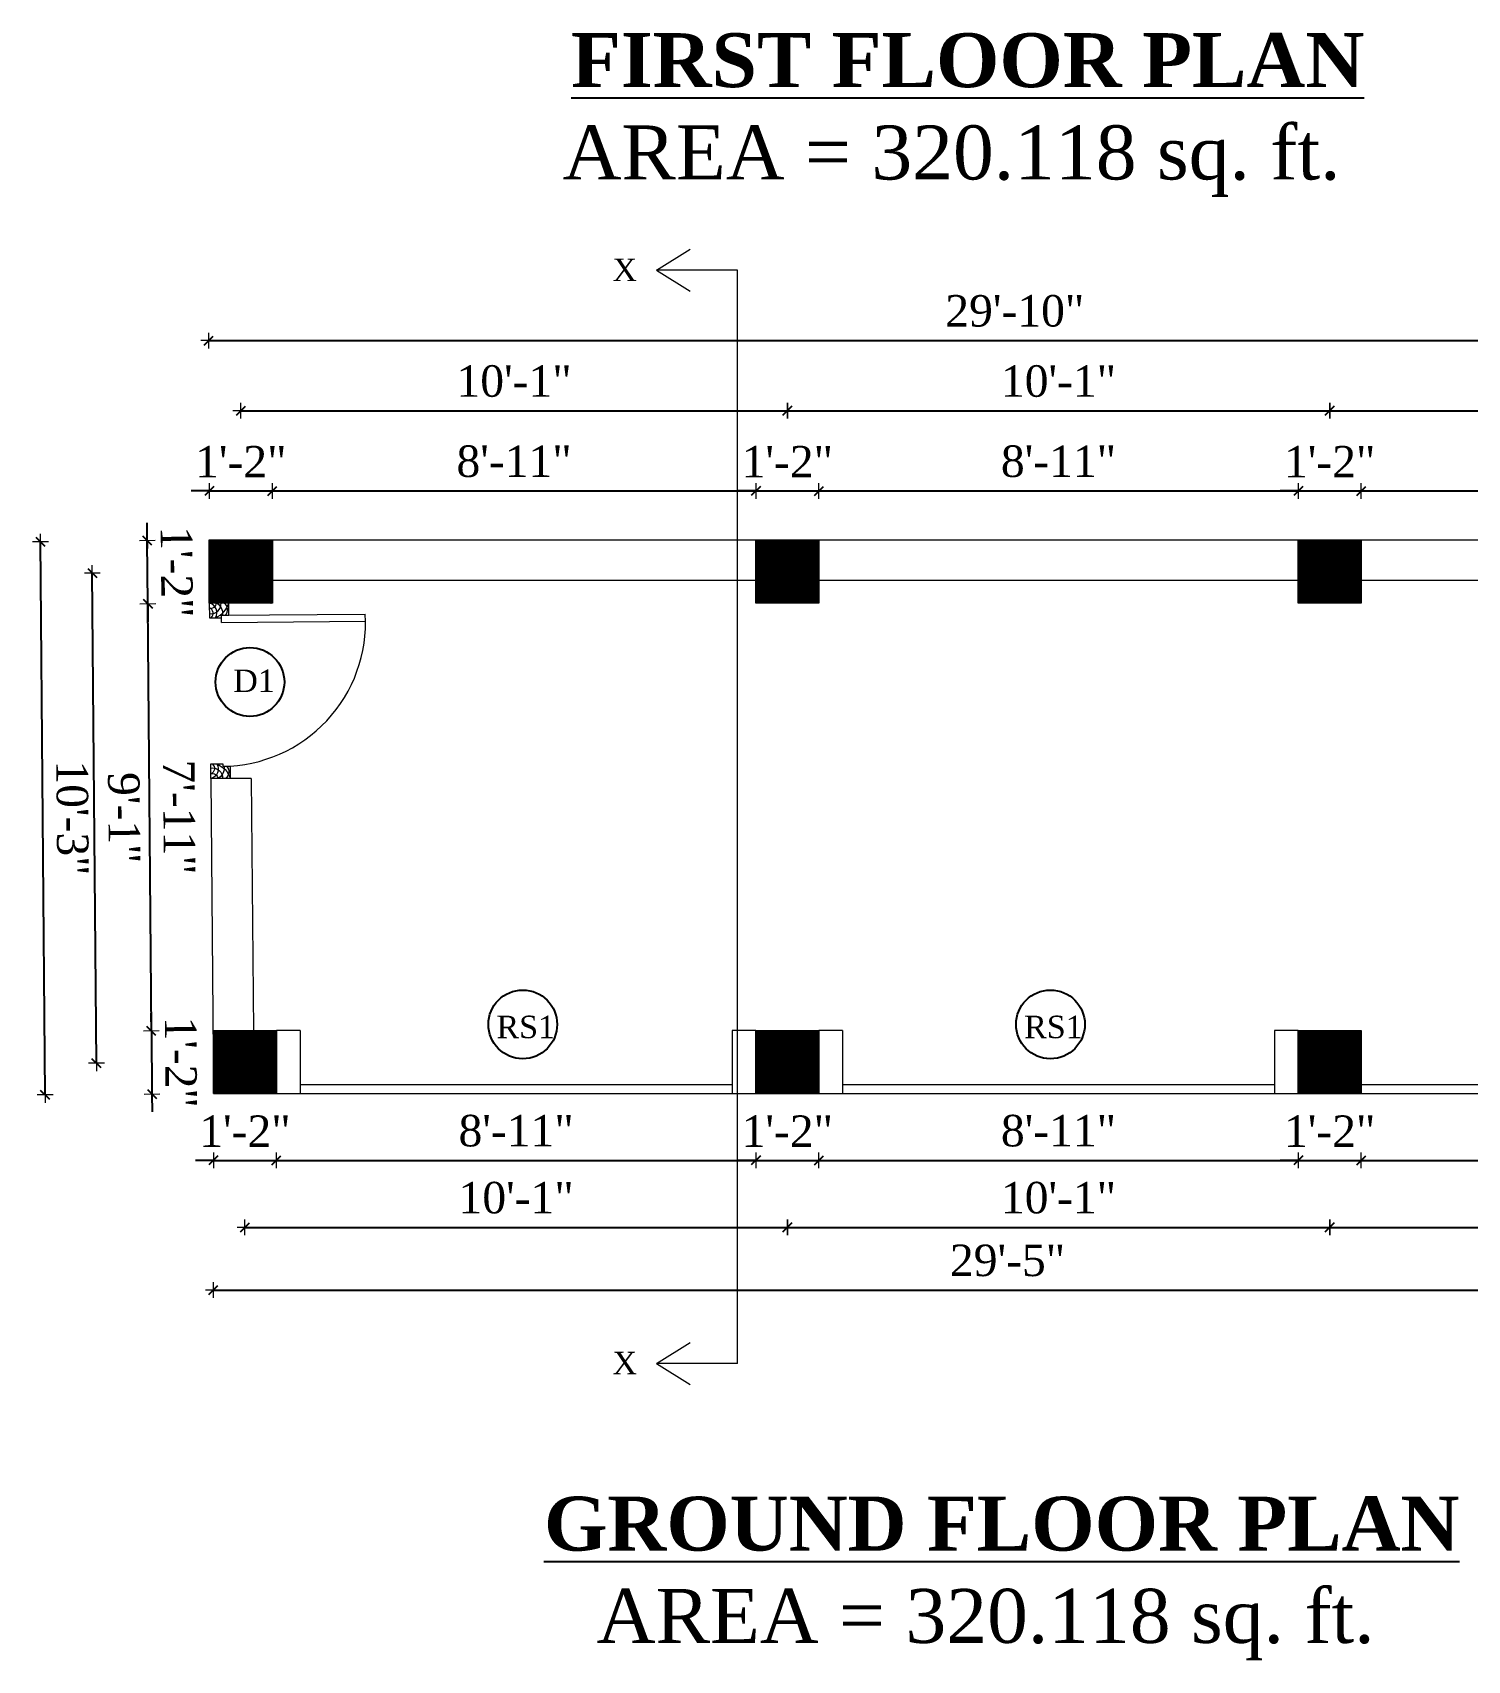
# Model space of a CAD drawing. Header units: inches. Extents: x 20273 to 45441, y -4696 to -1121.
# Drawn here: x 29047.8 to 29366.6, y -3913.6 to -3551.8 of the extents above; entities that cross this region are included whole.
import ezdxf

# ---------------------------------------------------------------- set-up
doc = ezdxf.new("R2010")
doc.units = ezdxf.units.IN
doc.header["$LTSCALE"] = 5
doc.header["$MEASUREMENT"] = 0
for name, color, linetype, lineweight in [('A-WALL', 7, 'Continuous', 9), ('Dimension', 7, 'Continuous', 18), ('DOOR', 62, 'Continuous', 0)]:
    doc.layers.add(name, color=color, linetype=linetype, lineweight=lineweight)
doc.layers.add('dim line', color=7, linetype='Continuous', lineweight=15, true_color=0xfab2b2)
doc.layers.add('TEXT', color=6, linetype='Continuous')
doc.layers.add('WALL', color=7, linetype='Continuous')
doc.styles.add('ordinary', font='times.ttf')
doc.dimstyles.new('Copy of 96', dxfattribs={"dimtxt": 7, "dimasz": 4, "dimexe": 0.5, "dimexo": 0.5, "dimgap": 3, "dimtad": 1, "dimdec": 1, "dimzin": 11, "dimdsep": 46, "dimlunit": 4, "dimtxsty": 'ordinary', "dimblk": 'OBLIQUE', "dimcen": 0.09, "dimse1": 1, "dimse2": 1, "dimclrt": 6, "dimazin": 0, "dimtfac": 1, "dimtdec": 1, "dimtix": 1, "dimtmove": 2, "dimatfit": 3, "dimldrblk": 'leader', "dimfxl": 0.5, "dimfxlon": 1, "dimtolj": 1, "dimtzin": 0, "dimarcsym": 0})
pattern_1 = [(45, (2967.62238, 0), (-0.08838834765, 0.08838834765), [])]

# ---------------------------------------------------------------- blocks, each defined once
blk = doc.blocks.new('A$C27B36B59')
at = {"layer": 'DOOR'}
for p, q in [((0, 4), (0, 0)), ((2.5, 4), (0, 4)), ((2.5, 2.5), (2.5, 4)), ((0, 0), (3, 0)), ((3, 2.5), (2.5, 2.5)), ((3, 0), (3, 2.5))]:
    blk.add_line(p, q, dxfattribs=at)
for centre, radius, start, end in [((-1.4, -0.54), 4.75, 22.1411, 72.838), ((1.34, 2.09), 1.64, 45.138, 144.8948), ((2.21, 0.3), 2.49, 83.3149, 152.658), ((0.13, 0.37), 2.05, 349.4875, 93.6805), ((1.96, -0.47), 2.01, 58.7447, 166.495), ((-0.06, 0.32), 1.13, 343.542, 86.947), ((2.08, -0.4), 1.17, 38.2816, 160.1519)]:
    blk.add_arc(centre, radius, start, end, dxfattribs=at)
blk = doc.blocks.new('D2')
at = {"layer": 'DOOR'}
for p, q in [((74473.95, 24047.59), (74473.95, 24018.09)), ((74473.95, 24047.59), (74475.45, 24047.59)), ((74475.45, 24047.59), (74475.45, 24018.13))]:
    blk.add_line(p, q, dxfattribs=at)
blk.add_arc((74473.95, 24047.59), 29.5, 180, 272.9146, dxfattribs=at)
at = {"layer": 'DOOR', "xscale": -1, "rotation": 180}
blk.add_blockref('A$C27B36B59', (74441.95, 24050.09), dxfattribs=at)
at = {"layer": 'DOOR', "rotation": 180}
blk.add_blockref('A$C27B36B59', (74477.95, 24050.09), dxfattribs=at)
blk = doc.blocks.new('oblique')
at = {"color": 0, "lineweight": -2}
blk.add_line((0.25, 0.25), (-0.25, -0.25), dxfattribs=at)
at = {"layer": 'dim line', "lineweight": 9}
for p, q in [((-0.4375, 0), (0.4375, 0)), ((0, 0.4375), (0, -0.4375))]:
    blk.add_line(p, q, dxfattribs=at)
blk = doc.blocks.new('*D439')
at = {"layer": 'A-WALL', "color": 0, "lineweight": -2, "ltscale": 50, "transparency": 16777216}
for p, q in [((29088.01, -3802.48), (29084.01, -3802.48)), ((29088.01, -3802.48), (29102.01, -3802.48)), ((29102.01, -3802.48), (29106.01, -3802.48))]:
    blk.add_line(p, q, dxfattribs=at)
at = {"layer": 'Defpoints', "color": 0, "ltscale": 50, "transparency": 16777216}
for p in [(29088.01, -3787.6), (29102.01, -3787.6), (29102.01, -3802.48)]:
    blk.add_point(p, dxfattribs=at)
at = {"layer": 'A-WALL', "color": 0, "lineweight": -2, "ltscale": 50, "transparency": 16777216, "xscale": 4, "yscale": 4, "zscale": 4}
blk.add_blockref('oblique', (29088.01, -3802.48), dxfattribs=at)
at = {"layer": 'A-WALL', "color": 0, "lineweight": -2, "ltscale": 50, "transparency": 16777216, "xscale": 4, "yscale": 4, "zscale": 4, "rotation": 180}
blk.add_blockref('oblique', (29102.01, -3802.48), dxfattribs=at)
at = {"layer": 'A-WALL', "color": 6, "ltscale": 50, "transparency": 16777216, "insert": (29095.01, -3795.98), "char_height": 7, "attachment_point": 5, "style": 'ordinary'}
blk.add_mtext('\\A1;1\'-2"', dxfattribs=at)
blk = doc.blocks.new('_OBLIQUE')
at = {"color": 0, "linetype": 'ByBlock'}
blk.add_line((-0.5, -0.5), (0.5, 0.5), dxfattribs=at)
blk = doc.blocks.new('leader')
at = {"layer": 'Dimension'}
for p, q in [((0, -4.328), (0, 4.328)), ((-4.424, 0), (4.424, 0))]:
    blk.add_line(p, q, dxfattribs=at)
blk = doc.blocks.new('*D440')
at = {"layer": 'A-WALL', "color": 0, "lineweight": -2, "ltscale": 5, "transparency": 16777216}
blk.add_line((29102.01, -3802.48), (29208.51, -3802.48), dxfattribs=at)
at = {"layer": 'Defpoints', "color": 0, "ltscale": 5, "transparency": 16777216}
for p in [(29102.01, -3787.6), (29208.51, -3787.6), (29208.51, -3802.48)]:
    blk.add_point(p, dxfattribs=at)
at = {"layer": 'A-WALL', "color": 0, "lineweight": -2, "ltscale": 5, "transparency": 16777216, "xscale": 4, "yscale": 4, "zscale": 4, "rotation": 180}
blk.add_blockref('oblique', (29102.01, -3802.48), dxfattribs=at)
at = {"layer": 'A-WALL', "color": 0, "lineweight": -2, "ltscale": 5, "transparency": 16777216, "xscale": 4, "yscale": 4, "zscale": 4}
blk.add_blockref('oblique', (29208.51, -3802.48), dxfattribs=at)
at = {"layer": 'A-WALL', "color": 6, "ltscale": 5, "transparency": 16777216, "insert": (29155.26, -3795.92), "char_height": 7, "attachment_point": 5, "style": 'ordinary'}
blk.add_mtext('\\A1;8\'-11"', dxfattribs=at)
blk = doc.blocks.new('*D441')
at = {"layer": 'A-WALL', "color": 0, "lineweight": -2, "ltscale": 5, "transparency": 16777216}
for p, q in [((29208.51, -3802.48), (29204.51, -3802.48)), ((29208.51, -3802.48), (29222.51, -3802.48)), ((29222.51, -3802.48), (29226.51, -3802.48))]:
    blk.add_line(p, q, dxfattribs=at)
at = {"layer": 'Defpoints', "color": 0, "ltscale": 5, "transparency": 16777216}
for p in [(29208.51, -3787.6), (29222.51, -3787.6), (29222.51, -3802.48)]:
    blk.add_point(p, dxfattribs=at)
at = {"layer": 'A-WALL', "color": 0, "lineweight": -2, "ltscale": 5, "transparency": 16777216, "xscale": 4, "yscale": 4, "zscale": 4}
blk.add_blockref('oblique', (29208.51, -3802.48), dxfattribs=at)
at = {"layer": 'A-WALL', "color": 0, "lineweight": -2, "ltscale": 5, "transparency": 16777216, "xscale": 4, "yscale": 4, "zscale": 4, "rotation": 180}
blk.add_blockref('oblique', (29222.51, -3802.48), dxfattribs=at)
at = {"layer": 'A-WALL', "color": 6, "ltscale": 5, "transparency": 16777216, "insert": (29215.51, -3795.98), "char_height": 7, "attachment_point": 5, "style": 'ordinary'}
blk.add_mtext('\\A1;1\'-2"', dxfattribs=at)
blk = doc.blocks.new('*D442')
at = {"layer": 'A-WALL', "color": 0, "lineweight": -2, "ltscale": 5, "transparency": 16777216}
blk.add_line((29222.51, -3802.48), (29329.01, -3802.48), dxfattribs=at)
at = {"layer": 'Defpoints', "color": 0, "ltscale": 5, "transparency": 16777216}
for p in [(29222.51, -3787.6), (29329.01, -3787.6), (29329.01, -3802.48)]:
    blk.add_point(p, dxfattribs=at)
at = {"layer": 'A-WALL', "color": 0, "lineweight": -2, "ltscale": 5, "transparency": 16777216, "xscale": 4, "yscale": 4, "zscale": 4, "rotation": 180}
blk.add_blockref('oblique', (29222.51, -3802.48), dxfattribs=at)
at = {"layer": 'A-WALL', "color": 0, "lineweight": -2, "ltscale": 5, "transparency": 16777216, "xscale": 4, "yscale": 4, "zscale": 4}
blk.add_blockref('oblique', (29329.01, -3802.48), dxfattribs=at)
at = {"layer": 'A-WALL', "color": 6, "ltscale": 5, "transparency": 16777216, "insert": (29275.76, -3795.92), "char_height": 7, "attachment_point": 5, "style": 'ordinary'}
blk.add_mtext('\\A1;8\'-11"', dxfattribs=at)
blk = doc.blocks.new('*D443')
at = {"layer": 'A-WALL', "color": 0, "lineweight": -2, "ltscale": 5, "transparency": 16777216}
for p, q in [((29329.01, -3802.48), (29325.01, -3802.48)), ((29329.01, -3802.48), (29343.01, -3802.48)), ((29343.01, -3802.48), (29347.01, -3802.48))]:
    blk.add_line(p, q, dxfattribs=at)
at = {"layer": 'Defpoints', "color": 0, "ltscale": 5, "transparency": 16777216}
for p in [(29329.01, -3787.6), (29343.01, -3787.6), (29343.01, -3802.48)]:
    blk.add_point(p, dxfattribs=at)
at = {"layer": 'A-WALL', "color": 0, "lineweight": -2, "ltscale": 5, "transparency": 16777216, "xscale": 4, "yscale": 4, "zscale": 4}
blk.add_blockref('oblique', (29329.01, -3802.48), dxfattribs=at)
at = {"layer": 'A-WALL', "color": 0, "lineweight": -2, "ltscale": 5, "transparency": 16777216, "xscale": 4, "yscale": 4, "zscale": 4, "rotation": 180}
blk.add_blockref('oblique', (29343.01, -3802.48), dxfattribs=at)
at = {"layer": 'A-WALL', "color": 6, "ltscale": 5, "transparency": 16777216, "insert": (29336.01, -3795.98), "char_height": 7, "attachment_point": 5, "style": 'ordinary'}
blk.add_mtext('\\A1;1\'-2"', dxfattribs=at)
blk = doc.blocks.new('*D444')
at = {"layer": 'A-WALL', "color": 0, "lineweight": -2, "ltscale": 5, "transparency": 16777216}
blk.add_line((29343.01, -3802.48), (29426.88, -3802.48), dxfattribs=at)
at = {"layer": 'Defpoints', "color": 0, "ltscale": 5, "transparency": 16777216}
for p in [(29343.01, -3787.6), (29426.88, -3787.6), (29426.88, -3802.48)]:
    blk.add_point(p, dxfattribs=at)
at = {"layer": 'A-WALL', "color": 0, "lineweight": -2, "ltscale": 5, "transparency": 16777216, "xscale": 4, "yscale": 4, "zscale": 4, "rotation": 180}
blk.add_blockref('oblique', (29343.01, -3802.48), dxfattribs=at)
at = {"layer": 'A-WALL', "color": 0, "lineweight": -2, "ltscale": 5, "transparency": 16777216, "xscale": 4, "yscale": 4, "zscale": 4}
blk.add_blockref('oblique', (29426.88, -3802.48), dxfattribs=at)
at = {"layer": 'A-WALL', "color": 6, "ltscale": 5, "transparency": 16777216, "insert": (29384.94, -3795.91), "char_height": 7, "attachment_point": 5, "style": 'ordinary'}
blk.add_mtext('\\A1;7\'-0"', dxfattribs=at)
blk = doc.blocks.new('*D446')
at = {"layer": 'A-WALL', "color": 0, "lineweight": -2, "ltscale": 5, "transparency": 16777216}
blk.add_line((29095.01, -3817.37), (29215.51, -3817.37), dxfattribs=at)
at = {"layer": 'Defpoints', "color": 0, "ltscale": 5, "transparency": 16777216}
for p in [(29095.01, -3780.6), (29215.51, -3780.6), (29215.51, -3817.37)]:
    blk.add_point(p, dxfattribs=at)
at = {"layer": 'A-WALL', "color": 0, "lineweight": -2, "ltscale": 5, "transparency": 16777216, "xscale": 4, "yscale": 4, "zscale": 4, "rotation": 180}
blk.add_blockref('oblique', (29095.01, -3817.37), dxfattribs=at)
at = {"layer": 'A-WALL', "color": 0, "lineweight": -2, "ltscale": 5, "transparency": 16777216, "xscale": 4, "yscale": 4, "zscale": 4}
blk.add_blockref('oblique', (29215.51, -3817.37), dxfattribs=at)
at = {"layer": 'A-WALL', "color": 6, "ltscale": 5, "transparency": 16777216, "insert": (29155.26, -3810.81), "char_height": 7, "attachment_point": 5, "style": 'ordinary'}
blk.add_mtext('\\A1;10\'-1"', dxfattribs=at)
blk = doc.blocks.new('*D447')
at = {"layer": 'A-WALL', "color": 0, "lineweight": -2, "ltscale": 5, "transparency": 16777216}
blk.add_line((29215.51, -3817.37), (29336.01, -3817.37), dxfattribs=at)
at = {"layer": 'Defpoints', "color": 0, "ltscale": 5, "transparency": 16777216}
for p in [(29215.51, -3780.6), (29336.01, -3780.6), (29336.01, -3817.37)]:
    blk.add_point(p, dxfattribs=at)
at = {"layer": 'A-WALL', "color": 0, "lineweight": -2, "ltscale": 5, "transparency": 16777216, "xscale": 4, "yscale": 4, "zscale": 4, "rotation": 180}
blk.add_blockref('oblique', (29215.51, -3817.37), dxfattribs=at)
at = {"layer": 'A-WALL', "color": 0, "lineweight": -2, "ltscale": 5, "transparency": 16777216, "xscale": 4, "yscale": 4, "zscale": 4}
blk.add_blockref('oblique', (29336.01, -3817.37), dxfattribs=at)
at = {"layer": 'A-WALL', "color": 6, "ltscale": 5, "transparency": 16777216, "insert": (29275.76, -3810.81), "char_height": 7, "attachment_point": 5, "style": 'ordinary'}
blk.add_mtext('\\A1;10\'-1"', dxfattribs=at)
blk = doc.blocks.new('*D420')
at = {"layer": 'A-WALL', "color": 0, "lineweight": -2, "ltscale": 5, "transparency": 16777216}
blk.add_line((29336.01, -3817.37), (29433.88, -3817.37), dxfattribs=at)
at = {"layer": 'Defpoints', "color": 0, "ltscale": 5, "transparency": 16777216}
for p in [(29336.01, -3780.6), (29433.88, -3780.6), (29433.88, -3817.37)]:
    blk.add_point(p, dxfattribs=at)
at = {"layer": 'A-WALL', "color": 0, "lineweight": -2, "ltscale": 5, "transparency": 16777216, "xscale": 4, "yscale": 4, "zscale": 4, "rotation": 180}
blk.add_blockref('oblique', (29336.01, -3817.37), dxfattribs=at)
at = {"layer": 'A-WALL', "color": 0, "lineweight": -2, "ltscale": 5, "transparency": 16777216, "xscale": 4, "yscale": 4, "zscale": 4}
blk.add_blockref('oblique', (29433.88, -3817.37), dxfattribs=at)
at = {"layer": 'A-WALL', "color": 6, "ltscale": 5, "transparency": 16777216, "insert": (29384.94, -3810.81), "char_height": 7, "attachment_point": 5, "style": 'ordinary'}
blk.add_mtext('\\A1;8\'-2"', dxfattribs=at)
blk = doc.blocks.new('*D380')
at = {"layer": 'A-WALL', "color": 0, "lineweight": -2, "ltscale": 5, "transparency": 16777216}
blk.add_line((29088.01, -3831.31), (29440.88, -3831.31), dxfattribs=at)
at = {"layer": 'Defpoints', "color": 0, "ltscale": 5, "transparency": 16777216}
for p in [(29088.01, -3787.6), (29440.88, -3787.6), (29440.88, -3831.31)]:
    blk.add_point(p, dxfattribs=at)
at = {"layer": 'A-WALL', "color": 0, "lineweight": -2, "ltscale": 5, "transparency": 16777216, "xscale": 4, "yscale": 4, "zscale": 4, "rotation": 180}
blk.add_blockref('oblique', (29088.01, -3831.31), dxfattribs=at)
at = {"layer": 'A-WALL', "color": 0, "lineweight": -2, "ltscale": 5, "transparency": 16777216, "xscale": 4, "yscale": 4, "zscale": 4}
blk.add_blockref('oblique', (29440.88, -3831.31), dxfattribs=at)
at = {"layer": 'A-WALL', "color": 6, "ltscale": 5, "transparency": 16777216, "insert": (29264.44, -3824.74), "char_height": 7, "attachment_point": 5, "style": 'ordinary'}
blk.add_mtext('\\A1;29\'-5"', dxfattribs=at)
blk = doc.blocks.new('*D381')
at = {"layer": 'A-WALL', "color": 0, "lineweight": -2, "ltscale": 50, "transparency": 16777216}
blk.add_line((29050.61, -3787.92), (29049.57, -3664.93), dxfattribs=at)
at = {"layer": 'Defpoints', "color": 0, "ltscale": 50, "transparency": 16777216}
for p in [(29049.57, -3664.93), (29086.97, -3664.61), (29088.01, -3787.6)]:
    blk.add_point(p, dxfattribs=at)
at = {"layer": 'A-WALL', "color": 0, "lineweight": -2, "ltscale": 50, "transparency": 16777216, "xscale": 4, "yscale": 4, "zscale": 4}
for p, rotation in [((29049.57, -3664.93), 90.48576269129444), ((29050.61, -3787.92), 270.4857626912944)]:
    blk.add_blockref('oblique', p, dxfattribs=dict(at, rotation=rotation))
at = {"layer": 'A-WALL', "color": 6, "ltscale": 50, "transparency": 16777216, "insert": (29056.65, -3726.37), "char_height": 7, "attachment_point": 5, "rotation": 270.4858, "style": 'ordinary'}
blk.add_mtext('\\A1;10\'-3"', dxfattribs=at)
blk = doc.blocks.new('*D421')
at = {"layer": 'A-WALL', "color": 0, "lineweight": -2, "ltscale": 5, "transparency": 16777216}
blk.add_line((29074.23, -3773.72), (29073.43, -3678.73), dxfattribs=at)
at = {"layer": 'Defpoints', "color": 0, "ltscale": 5, "transparency": 16777216}
for p in [(29073.43, -3678.73), (29087.09, -3678.61), (29087.89, -3773.6)]:
    blk.add_point(p, dxfattribs=at)
at = {"layer": 'A-WALL', "color": 0, "lineweight": -2, "ltscale": 5, "transparency": 16777216, "xscale": 4, "yscale": 4, "zscale": 4}
for p, rotation in [((29073.43, -3678.73), 90.48576269128618), ((29074.23, -3773.72), 270.4857626912862)]:
    blk.add_blockref('oblique', p, dxfattribs=dict(at, rotation=rotation))
at = {"layer": 'A-WALL', "color": 6, "ltscale": 5, "transparency": 16777216, "insert": (29080.4, -3726.17), "char_height": 7, "attachment_point": 5, "rotation": 270.4858, "style": 'ordinary'}
blk.add_mtext('\\A1;7\'-11"', dxfattribs=at)
blk = doc.blocks.new('*D382')
at = {"layer": 'A-WALL', "color": 0, "lineweight": -2, "ltscale": 5, "transparency": 16777216}
blk.add_line((29062.02, -3780.88), (29061.09, -3671.89), dxfattribs=at)
at = {"layer": 'Defpoints', "color": 0, "ltscale": 5, "transparency": 16777216}
for p in [(29061.09, -3671.89), (29094.09, -3671.61), (29095.01, -3780.6)]:
    blk.add_point(p, dxfattribs=at)
at = {"layer": 'A-WALL', "color": 0, "lineweight": -2, "ltscale": 5, "transparency": 16777216, "xscale": 4, "yscale": 4, "zscale": 4}
for p, rotation in [((29061.09, -3671.89), 90.48576269128618), ((29062.02, -3780.88), 270.4857626912862)]:
    blk.add_blockref('oblique', p, dxfattribs=dict(at, rotation=rotation))
at = {"layer": 'A-WALL', "color": 6, "ltscale": 5, "transparency": 16777216, "insert": (29068.12, -3726.33), "char_height": 7, "attachment_point": 5, "rotation": 270.4858, "style": 'ordinary'}
blk.add_mtext('\\A1;9\'-1"', dxfattribs=at)
blk = doc.blocks.new('*D422')
at = {"layer": 'A-WALL', "color": 0, "lineweight": -2, "ltscale": 5, "transparency": 16777216}
for p, q in [((29073.31, -3664.73), (29073.27, -3660.73)), ((29073.43, -3678.73), (29073.31, -3664.73)), ((29073.43, -3678.73), (29073.46, -3682.73))]:
    blk.add_line(p, q, dxfattribs=at)
at = {"layer": 'Defpoints', "color": 0, "ltscale": 5, "transparency": 16777216}
for p in [(29073.31, -3664.73), (29086.97, -3664.61), (29087.09, -3678.61)]:
    blk.add_point(p, dxfattribs=at)
at = {"layer": 'A-WALL', "color": 0, "lineweight": -2, "ltscale": 5, "transparency": 16777216, "xscale": 4, "yscale": 4, "zscale": 4}
for p, rotation in [((29073.31, -3664.73), 270.4857626912862), ((29073.43, -3678.73), 90.48576269128618)]:
    blk.add_blockref('oblique', p, dxfattribs=dict(at, rotation=rotation))
at = {"layer": 'A-WALL', "color": 6, "ltscale": 5, "transparency": 16777216, "insert": (29079.87, -3671.67), "char_height": 7, "attachment_point": 5, "rotation": 270.4858, "style": 'ordinary'}
blk.add_mtext('\\A1;1\'-2"', dxfattribs=at)
blk = doc.blocks.new('*D423')
at = {"layer": 'A-WALL', "color": 0, "lineweight": -2, "ltscale": 5, "transparency": 16777216}
for p, q in [((29074.23, -3773.72), (29074.2, -3769.72)), ((29074.23, -3773.72), (29074.35, -3787.72)), ((29074.35, -3787.72), (29074.38, -3791.72))]:
    blk.add_line(p, q, dxfattribs=at)
at = {"layer": 'Defpoints', "color": 0, "ltscale": 5, "transparency": 16777216}
for p in [(29087.89, -3773.6), (29074.35, -3787.72), (29088.01, -3787.6)]:
    blk.add_point(p, dxfattribs=at)
at = {"layer": 'A-WALL', "color": 0, "lineweight": -2, "ltscale": 5, "transparency": 16777216, "xscale": 4, "yscale": 4, "zscale": 4}
for p, rotation in [((29074.23, -3773.72), 270.4857626912862), ((29074.35, -3787.72), 90.48576269128618)]:
    blk.add_blockref('oblique', p, dxfattribs=dict(at, rotation=rotation))
at = {"layer": 'A-WALL', "color": 6, "ltscale": 5, "transparency": 16777216, "insert": (29080.79, -3780.66), "char_height": 7, "attachment_point": 5, "rotation": 270.4858, "style": 'ordinary'}
blk.add_mtext('\\A1;1\'-2"', dxfattribs=at)
blk = doc.blocks.new('*D424')
at = {"layer": 'A-WALL', "color": 0, "lineweight": -2, "ltscale": 5, "transparency": 16777216}
for p, q in [((29087.09, -3653.67), (29083.09, -3653.67)), ((29087.09, -3653.67), (29101.09, -3653.67)), ((29101.09, -3653.67), (29105.09, -3653.67))]:
    blk.add_line(p, q, dxfattribs=at)
at = {"layer": 'Defpoints', "color": 0, "ltscale": 5, "transparency": 16777216}
for p in [(29101.09, -3653.67), (29087.09, -3664.61), (29101.09, -3664.61)]:
    blk.add_point(p, dxfattribs=at)
at = {"layer": 'A-WALL', "color": 0, "lineweight": -2, "ltscale": 5, "transparency": 16777216, "xscale": 4, "yscale": 4, "zscale": 4}
blk.add_blockref('oblique', (29087.09, -3653.67), dxfattribs=at)
at = {"layer": 'A-WALL', "color": 0, "lineweight": -2, "ltscale": 5, "transparency": 16777216, "xscale": 4, "yscale": 4, "zscale": 4, "rotation": 180}
blk.add_blockref('oblique', (29101.09, -3653.67), dxfattribs=at)
at = {"layer": 'A-WALL', "color": 6, "ltscale": 5, "transparency": 16777216, "insert": (29094.09, -3647.17), "char_height": 7, "attachment_point": 5, "style": 'ordinary'}
blk.add_mtext('\\A1;1\'-2"', dxfattribs=at)
blk = doc.blocks.new('*D425')
at = {"layer": 'A-WALL', "color": 0, "lineweight": -2, "ltscale": 5, "transparency": 16777216}
blk.add_line((29101.09, -3653.67), (29208.51, -3653.67), dxfattribs=at)
at = {"layer": 'Defpoints', "color": 0, "ltscale": 5, "transparency": 16777216}
for p in [(29208.51, -3653.67), (29101.09, -3664.61), (29208.51, -3664.61)]:
    blk.add_point(p, dxfattribs=at)
at = {"layer": 'A-WALL', "color": 0, "lineweight": -2, "ltscale": 5, "transparency": 16777216, "xscale": 4, "yscale": 4, "zscale": 4, "rotation": 180}
blk.add_blockref('oblique', (29101.09, -3653.67), dxfattribs=at)
at = {"layer": 'A-WALL', "color": 0, "lineweight": -2, "ltscale": 5, "transparency": 16777216, "xscale": 4, "yscale": 4, "zscale": 4}
blk.add_blockref('oblique', (29208.51, -3653.67), dxfattribs=at)
at = {"layer": 'A-WALL', "color": 6, "ltscale": 5, "transparency": 16777216, "insert": (29154.8, -3647.11), "char_height": 7, "attachment_point": 5, "style": 'ordinary'}
blk.add_mtext('\\A1;8\'-11"', dxfattribs=at)
blk = doc.blocks.new('*D426')
at = {"layer": 'A-WALL', "color": 0, "lineweight": -2, "ltscale": 5, "transparency": 16777216}
for p, q in [((29208.51, -3653.67), (29204.51, -3653.67)), ((29208.51, -3653.67), (29222.51, -3653.67)), ((29222.51, -3653.67), (29226.51, -3653.67))]:
    blk.add_line(p, q, dxfattribs=at)
at = {"layer": 'Defpoints', "color": 0, "ltscale": 5, "transparency": 16777216}
for p in [(29222.51, -3653.67), (29208.51, -3664.61), (29222.51, -3664.61)]:
    blk.add_point(p, dxfattribs=at)
at = {"layer": 'A-WALL', "color": 0, "lineweight": -2, "ltscale": 5, "transparency": 16777216, "xscale": 4, "yscale": 4, "zscale": 4}
blk.add_blockref('oblique', (29208.51, -3653.67), dxfattribs=at)
at = {"layer": 'A-WALL', "color": 0, "lineweight": -2, "ltscale": 5, "transparency": 16777216, "xscale": 4, "yscale": 4, "zscale": 4, "rotation": 180}
blk.add_blockref('oblique', (29222.51, -3653.67), dxfattribs=at)
at = {"layer": 'A-WALL', "color": 6, "ltscale": 5, "transparency": 16777216, "insert": (29215.51, -3647.17), "char_height": 7, "attachment_point": 5, "style": 'ordinary'}
blk.add_mtext('\\A1;1\'-2"', dxfattribs=at)
blk = doc.blocks.new('*D427')
at = {"layer": 'A-WALL', "color": 0, "lineweight": -2, "ltscale": 5, "transparency": 16777216}
blk.add_line((29222.51, -3653.67), (29329.01, -3653.67), dxfattribs=at)
at = {"layer": 'Defpoints', "color": 0, "ltscale": 5, "transparency": 16777216}
for p in [(29329.01, -3653.67), (29222.51, -3664.61), (29329.01, -3664.61)]:
    blk.add_point(p, dxfattribs=at)
at = {"layer": 'A-WALL', "color": 0, "lineweight": -2, "ltscale": 5, "transparency": 16777216, "xscale": 4, "yscale": 4, "zscale": 4, "rotation": 180}
blk.add_blockref('oblique', (29222.51, -3653.67), dxfattribs=at)
at = {"layer": 'A-WALL', "color": 0, "lineweight": -2, "ltscale": 5, "transparency": 16777216, "xscale": 4, "yscale": 4, "zscale": 4}
blk.add_blockref('oblique', (29329.01, -3653.67), dxfattribs=at)
at = {"layer": 'A-WALL', "color": 6, "ltscale": 5, "transparency": 16777216, "insert": (29275.76, -3647.11), "char_height": 7, "attachment_point": 5, "style": 'ordinary'}
blk.add_mtext('\\A1;8\'-11"', dxfattribs=at)
blk = doc.blocks.new('*D428')
at = {"layer": 'A-WALL', "color": 0, "lineweight": -2, "ltscale": 5, "transparency": 16777216}
for p, q in [((29329.01, -3653.67), (29325.01, -3653.67)), ((29329.01, -3653.67), (29343.01, -3653.67)), ((29343.01, -3653.67), (29347.01, -3653.67))]:
    blk.add_line(p, q, dxfattribs=at)
at = {"layer": 'Defpoints', "color": 0, "ltscale": 5, "transparency": 16777216}
for p in [(29343.01, -3653.67), (29329.01, -3664.61), (29343.01, -3664.61)]:
    blk.add_point(p, dxfattribs=at)
at = {"layer": 'A-WALL', "color": 0, "lineweight": -2, "ltscale": 5, "transparency": 16777216, "xscale": 4, "yscale": 4, "zscale": 4}
blk.add_blockref('oblique', (29329.01, -3653.67), dxfattribs=at)
at = {"layer": 'A-WALL', "color": 0, "lineweight": -2, "ltscale": 5, "transparency": 16777216, "xscale": 4, "yscale": 4, "zscale": 4, "rotation": 180}
blk.add_blockref('oblique', (29343.01, -3653.67), dxfattribs=at)
at = {"layer": 'A-WALL', "color": 6, "ltscale": 5, "transparency": 16777216, "insert": (29336.01, -3647.17), "char_height": 7, "attachment_point": 5, "style": 'ordinary'}
blk.add_mtext('\\A1;1\'-2"', dxfattribs=at)
blk = doc.blocks.new('*D429')
at = {"layer": 'A-WALL', "color": 0, "lineweight": -2, "ltscale": 5, "transparency": 16777216}
blk.add_line((29343.01, -3653.67), (29431.13, -3653.67), dxfattribs=at)
at = {"layer": 'Defpoints', "color": 0, "ltscale": 5, "transparency": 16777216}
for p in [(29431.13, -3653.67), (29343.01, -3664.61), (29431.13, -3664.61)]:
    blk.add_point(p, dxfattribs=at)
at = {"layer": 'A-WALL', "color": 0, "lineweight": -2, "ltscale": 5, "transparency": 16777216, "xscale": 4, "yscale": 4, "zscale": 4, "rotation": 180}
blk.add_blockref('oblique', (29343.01, -3653.67), dxfattribs=at)
at = {"layer": 'A-WALL', "color": 0, "lineweight": -2, "ltscale": 5, "transparency": 16777216, "xscale": 4, "yscale": 4, "zscale": 4}
blk.add_blockref('oblique', (29431.13, -3653.67), dxfattribs=at)
at = {"layer": 'A-WALL', "color": 6, "ltscale": 5, "transparency": 16777216, "insert": (29387.07, -3647.1), "char_height": 7, "attachment_point": 5, "style": 'ordinary'}
blk.add_mtext('\\A1;7\'-4"', dxfattribs=at)
blk = doc.blocks.new('*D433')
at = {"layer": 'A-WALL', "color": 0, "lineweight": -2, "ltscale": 5, "transparency": 16777216}
blk.add_line((29094.09, -3635.85), (29215.51, -3635.85), dxfattribs=at)
at = {"layer": 'Defpoints', "color": 0, "ltscale": 5, "transparency": 16777216}
for p in [(29215.51, -3635.85), (29094.09, -3671.61), (29215.51, -3671.61)]:
    blk.add_point(p, dxfattribs=at)
at = {"layer": 'A-WALL', "color": 0, "lineweight": -2, "ltscale": 5, "transparency": 16777216, "xscale": 4, "yscale": 4, "zscale": 4, "rotation": 180}
blk.add_blockref('oblique', (29094.09, -3635.85), dxfattribs=at)
at = {"layer": 'A-WALL', "color": 0, "lineweight": -2, "ltscale": 5, "transparency": 16777216, "xscale": 4, "yscale": 4, "zscale": 4}
blk.add_blockref('oblique', (29215.51, -3635.85), dxfattribs=at)
at = {"layer": 'A-WALL', "color": 6, "ltscale": 5, "transparency": 16777216, "insert": (29154.8, -3629.29), "char_height": 7, "attachment_point": 5, "style": 'ordinary'}
blk.add_mtext('\\A1;10\'-1"', dxfattribs=at)
blk = doc.blocks.new('*D434')
at = {"layer": 'A-WALL', "color": 0, "lineweight": -2, "ltscale": 5, "transparency": 16777216}
blk.add_line((29215.51, -3635.85), (29336.01, -3635.85), dxfattribs=at)
at = {"layer": 'Defpoints', "color": 0, "ltscale": 5, "transparency": 16777216}
for p in [(29336.01, -3635.85), (29215.51, -3671.61), (29336.01, -3671.61)]:
    blk.add_point(p, dxfattribs=at)
at = {"layer": 'A-WALL', "color": 0, "lineweight": -2, "ltscale": 5, "transparency": 16777216, "xscale": 4, "yscale": 4, "zscale": 4, "rotation": 180}
blk.add_blockref('oblique', (29215.51, -3635.85), dxfattribs=at)
at = {"layer": 'A-WALL', "color": 0, "lineweight": -2, "ltscale": 5, "transparency": 16777216, "xscale": 4, "yscale": 4, "zscale": 4}
blk.add_blockref('oblique', (29336.01, -3635.85), dxfattribs=at)
at = {"layer": 'A-WALL', "color": 6, "ltscale": 5, "transparency": 16777216, "insert": (29275.76, -3629.29), "char_height": 7, "attachment_point": 5, "style": 'ordinary'}
blk.add_mtext('\\A1;10\'-1"', dxfattribs=at)
blk = doc.blocks.new('*D435')
at = {"layer": 'A-WALL', "color": 0, "lineweight": -2, "ltscale": 5, "transparency": 16777216}
blk.add_line((29336.01, -3635.85), (29438.13, -3635.85), dxfattribs=at)
at = {"layer": 'Defpoints', "color": 0, "ltscale": 5, "transparency": 16777216}
for p in [(29438.13, -3635.85), (29336.01, -3671.61), (29438.13, -3671.61)]:
    blk.add_point(p, dxfattribs=at)
at = {"layer": 'A-WALL', "color": 0, "lineweight": -2, "ltscale": 5, "transparency": 16777216, "xscale": 4, "yscale": 4, "zscale": 4, "rotation": 180}
blk.add_blockref('oblique', (29336.01, -3635.85), dxfattribs=at)
at = {"layer": 'A-WALL', "color": 0, "lineweight": -2, "ltscale": 5, "transparency": 16777216, "xscale": 4, "yscale": 4, "zscale": 4}
blk.add_blockref('oblique', (29438.13, -3635.85), dxfattribs=at)
at = {"layer": 'A-WALL', "color": 6, "ltscale": 5, "transparency": 16777216, "insert": (29387.07, -3629.29), "char_height": 7, "attachment_point": 5, "style": 'ordinary'}
blk.add_mtext('\\A1;8\'-6"', dxfattribs=at)
blk = doc.blocks.new('*D383')
at = {"layer": 'A-WALL', "color": 0, "lineweight": -2, "ltscale": 5, "transparency": 16777216}
blk.add_line((29086.97, -3620.25), (29445.13, -3620.25), dxfattribs=at)
at = {"layer": 'Defpoints', "color": 0, "ltscale": 5, "transparency": 16777216}
for p in [(29445.13, -3620.25), (29086.97, -3664.61), (29445.13, -3664.61)]:
    blk.add_point(p, dxfattribs=at)
at = {"layer": 'A-WALL', "color": 0, "lineweight": -2, "ltscale": 5, "transparency": 16777216, "xscale": 4, "yscale": 4, "zscale": 4, "rotation": 180}
blk.add_blockref('oblique', (29086.97, -3620.25), dxfattribs=at)
at = {"layer": 'A-WALL', "color": 0, "lineweight": -2, "ltscale": 5, "transparency": 16777216, "xscale": 4, "yscale": 4, "zscale": 4}
blk.add_blockref('oblique', (29445.13, -3620.25), dxfattribs=at)
at = {"layer": 'A-WALL', "color": 6, "ltscale": 5, "transparency": 16777216, "insert": (29266.05, -3613.68), "char_height": 7, "attachment_point": 5, "style": 'ordinary'}
blk.add_mtext('\\A1;29\'-10"', dxfattribs=at)

msp = doc.modelspace()

# ---------------------------------------------------------------- hatches: boundary and pattern name
at = {"layer": 'A-WALL', "ltscale": 5}
h = msp.add_hatch(dxfattribs=at)
h.set_pattern_fill('ANSI31', color=256)
h.set_pattern_definition(pattern_1)
h.paths.add_polyline_path([(29101.09, -3664.61), (29087.09, -3664.61), (29087.09, -3678.61), (29101.09, -3678.61)])
h = msp.add_hatch(dxfattribs=at)
h.set_pattern_fill('ANSI31', color=256)
h.set_pattern_definition(pattern_1)
h.paths.add_polyline_path([(29222.51, -3664.61), (29208.51, -3664.61), (29208.51, -3678.61), (29222.51, -3678.61)])
h = msp.add_hatch(dxfattribs=at)
h.set_pattern_fill('ANSI31', color=256)
h.set_pattern_definition(pattern_1)
h.paths.add_polyline_path([(29343.01, -3664.61), (29329.01, -3664.61), (29329.01, -3678.61), (29343.01, -3678.61)])
h = msp.add_hatch(dxfattribs=at)
h.set_pattern_fill('ANSI31', color=256)
h.set_pattern_definition(pattern_1)
h.paths.add_polyline_path([(29102.01, -3773.6), (29088.01, -3773.6), (29088.01, -3787.6), (29102.01, -3787.6)])
h = msp.add_hatch(dxfattribs=at)
h.set_pattern_fill('ANSI31', color=256)
h.set_pattern_definition(pattern_1)
h.paths.add_polyline_path([(29222.51, -3773.6), (29208.51, -3773.6), (29208.51, -3787.6), (29222.51, -3787.6)])
h = msp.add_hatch(dxfattribs=at)
h.set_pattern_fill('ANSI31', color=256)
h.set_pattern_definition(pattern_1)
h.paths.add_polyline_path([(29343.01, -3773.6), (29329.01, -3773.6), (29329.01, -3787.6), (29343.01, -3787.6)])

# ---------------------------------------------------------------- linework, layer by layer
for p, q in [((29186.46, -3604.61), (29193.89, -3599.93)), ((29204.46, -3604.61), (29186.46, -3604.61)), ((29186.46, -3604.61), (29193.89, -3609.29)), ((29204.46, -3847.6), (29204.46, -3604.61)), ((29208.51, -3673.61), (29101.09, -3673.61)), ((29329.01, -3673.61), (29222.51, -3673.61)), ((29431.13, -3673.61), (29343.01, -3673.61)), ((29096.42, -3717.61), (29087.42, -3717.61)), ((29096.42, -3717.61), (29096.89, -3773.6)), ((29107.26, -3773.6), (29102.01, -3773.6)), ((29107.26, -3773.6), (29107.26, -3787.6)), ((29208.51, -3773.6), (29203.26, -3773.6)), ((29203.26, -3773.6), (29203.26, -3787.6)), ((29227.76, -3773.6), (29222.51, -3773.6)), ((29227.76, -3773.6), (29227.76, -3787.6)), ((29329.01, -3773.6), (29323.76, -3773.6)), ((29323.76, -3773.6), (29323.76, -3787.6)), ((29107.26, -3785.6), (29203.26, -3785.6)), ((29227.76, -3785.6), (29323.76, -3785.6)), ((29343.01, -3785.6), (29426.88, -3785.6)), ((29186.46, -3847.6), (29193.89, -3842.92)), ((29204.46, -3847.6), (29186.46, -3847.6)), ((29186.46, -3847.6), (29193.89, -3852.28))]:
    msp.add_line(p, q, dxfattribs=at)
msp.add_lwpolyline([(29087.42, -3717.61), (29088.01, -3787.6), (29440.88, -3787.6), (29482.95, -3686.47), (29445.13, -3664.61), (29086.97, -3664.61), (29087.09, -3678.61)], dxfattribs=at)
for points in [[(29087.09, -3664.61), (29101.09, -3664.61), (29101.09, -3678.61), (29087.09, -3678.61)], [(29208.51, -3664.61), (29222.51, -3664.61), (29222.51, -3678.61), (29208.51, -3678.61)], [(29329.01, -3664.61), (29343.01, -3664.61), (29343.01, -3678.61), (29329.01, -3678.61)], [(29088.01, -3773.6), (29102.01, -3773.6), (29102.01, -3787.6), (29088.01, -3787.6)], [(29208.51, -3773.6), (29222.51, -3773.6), (29222.51, -3787.6), (29208.51, -3787.6)], [(29329.01, -3773.6), (29343.01, -3773.6), (29343.01, -3787.6), (29329.01, -3787.6)]]:
    msp.add_lwpolyline(points, close=True, dxfattribs=at)
at = {"layer": 'TEXT'}
for centre in [(29096.12, -3696.14), (29156.73, -3772.25), (29273.97, -3772.25)]:
    msp.add_circle(centre, 7.64, dxfattribs=at)

# ---------------------------------------------------------------- block references
at = {"layer": 'WALL', "color": 2, "linetype": 'ByBlock', "xscale": 1.083333333326322, "yscale": 1.083333333326322, "zscale": 1.083333333326322, "rotation": 90.48576269148516}
msp.add_blockref('D2', (55824.46, -84139.27), dxfattribs=at)

# ---------------------------------------------------------------- texts
at = {"layer": 'TEXT', "style": 'ordinary'}
for s, p in [('X', (29176.67, -3607.03)), ('D1', (29092.41, -3698.37)), ('X', (29176.67, -3850.02))]:
    msp.add_text(s, height=5, dxfattribs=at).set_placement(p)
for p in [(29150.89, -3775.31), (29268.12, -3775.31)]:
    msp.add_text('RS1', height=5, rotation=0.0004, dxfattribs=at).set_placement(p)
at = {"layer": 'TEXT', "char_height": 12, "width": 219.8151, "attachment_point": 8, "rotation": 359.9996, "style": 'ordinary'}
for s, insert in [('{\\fTimes New Roman|b1|i0|c0|p18;\\LFIRST FLOOR PLAN}', (29255.57, -3564.09)), ('AREA = 320.118 sq. ft.', (29251.99, -3588.33)), ('{\\fTimes New Roman|b1|i0|c0|p18;\\LGROUND FLOOR PLAN}', (29263.14, -3889.39)), ('AREA = 320.118 sq. ft.', (29259.56, -3913.63))]:
    msp.add_mtext(s, dxfattribs=dict(at, insert=insert))

# ---------------------------------------------------------------- dimensions: what is measured, and where the dimension line sits
at = {"layer": 'A-WALL', "ltscale": 5}
for base, p1, p2, picture, middle in [((29445.13, -3620.25), (29086.97, -3664.61), (29445.13, -3664.61), '*D383', (29266.05, -3613.68)), ((29215.51, -3635.85), (29094.09, -3671.61), (29215.51, -3671.61), '*D433', (29154.8, -3629.29)), ((29336.01125891, -3635.84878058), (29215.51125891, -3671.61127345), (29336.01125891, -3671.61127345), '*D434', (29275.76125891, -3629.28821822)), ((29438.13, -3635.85), (29336.01, -3671.61), (29438.13, -3671.61), '*D435', (29387.07, -3629.29)), ((29101.09, -3653.67), (29087.09, -3664.61), (29101.09, -3664.61), '*D424', (29094.09, -3647.17)), ((29208.51, -3653.67), (29101.09, -3664.61), (29208.51, -3664.61), '*D425', (29154.8, -3647.11)), ((29222.51, -3653.67), (29208.51, -3664.61), (29222.51, -3664.61), '*D426', (29215.51, -3647.17)), ((29329.01125891, -3653.67269837), (29222.51125891, -3664.61127345), (29329.01125891, -3664.61127345), '*D427', (29275.76125891, -3647.112136)), ((29343.01, -3653.67), (29329.01, -3664.61), (29343.01, -3664.61), '*D428', (29336.01, -3647.17)), ((29431.13, -3653.67), (29343.01, -3664.61), (29431.13, -3664.61), '*D429', (29387.07, -3647.1)), ((29215.51125891, -3817.37084513), (29095.01125891, -3780.60154358), (29215.51125891, -3780.60154358), '*D446', (29155.26125891, -3810.81028276)), ((29336.01125891, -3817.37084513), (29215.51125891, -3780.60154358), (29336.01125891, -3780.60154358), '*D447', (29275.76125891, -3810.81028276)), ((29433.88, -3817.37), (29336.01, -3780.6), (29433.88, -3780.6), '*D420', (29384.94, -3810.81)), ((29440.88, -3831.31), (29088.01, -3787.6), (29440.88, -3787.6), '*D380', (29264.44, -3824.74)), ((29208.51125891, -3802.47587322), (29102.01125891, -3787.60154358), (29208.51125891, -3787.60154358), '*D440', (29155.26125891, -3795.91531085)), ((29222.51, -3802.48), (29208.51, -3787.6), (29222.51, -3787.6), '*D441', (29215.51, -3795.98)), ((29329.01125891, -3802.47587322), (29222.51125891, -3787.60154358), (29329.01125891, -3787.60154358), '*D442', (29275.76125891, -3795.91531085)), ((29343.01, -3802.48), (29329.01, -3787.6), (29343.01, -3787.6), '*D443', (29336.01, -3795.98)), ((29426.88, -3802.48), (29343.01, -3787.6), (29426.88, -3787.6), '*D444', (29384.94, -3795.91))]:
    dim = msp.add_linear_dim(base=base, p1=p1, p2=p2, dimstyle='Copy of 96', override={"dimdec": 0, "dimblk": 'oblique', "dimtdec": 0, "dimarcsym": 1}, dxfattribs=at)
    dim.commit()
    dim.dimension.update_dxf_attribs({"geometry": picture, "text_midpoint": middle})
for base, p1, p2, picture, middle in [((29073.31, -3664.73), (29087.09, -3678.61), (29086.97, -3664.61), '*D422', (29079.87, -3671.67)), ((29061.09, -3671.89), (29095.01, -3780.6), (29094.09, -3671.61), '*D382', (29068.12, -3726.33)), ((29073.43, -3678.73), (29087.89, -3773.6), (29087.09, -3678.61), '*D421', (29080.4, -3726.17)), ((29074.35, -3787.72), (29087.89, -3773.6), (29088.01, -3787.6), '*D423', (29080.79, -3780.66))]:
    dim = msp.add_linear_dim(base=base, p1=p1, p2=p2, angle=270.4858, dimstyle='Copy of 96', override={"dimdec": 0, "dimblk": 'oblique', "dimtdec": 0, "dimarcsym": 1}, dxfattribs=at)
    dim.commit()
    dim.dimension.update_dxf_attribs({"geometry": picture, "text_midpoint": middle})
at = {"layer": 'A-WALL', "ltscale": 50}
dim = msp.add_aligned_dim(p1=(29088.01, -3787.6), p2=(29086.97, -3664.61), distance=37.4, dimstyle='Copy of 96', override={"dimdec": 0, "dimblk": 'oblique', "dimtdec": 0, "dimarcsym": 1}, dxfattribs=at)
dim.commit()
dim.dimension.update_dxf_attribs({"geometry": '*D381', "text_midpoint": (29056.65, -3726.37)})
dim = msp.add_linear_dim(base=(29102.01, -3802.48), p1=(29088.01, -3787.6), p2=(29102.01, -3787.6), dimstyle='Copy of 96', override={"dimdec": 0, "dimblk": 'oblique', "dimtdec": 0, "dimarcsym": 1}, dxfattribs=at)
dim.commit()
dim.dimension.update_dxf_attribs({"geometry": '*D439', "text_midpoint": (29095.01, -3795.98)})

doc.saveas('drawing.dxf')
